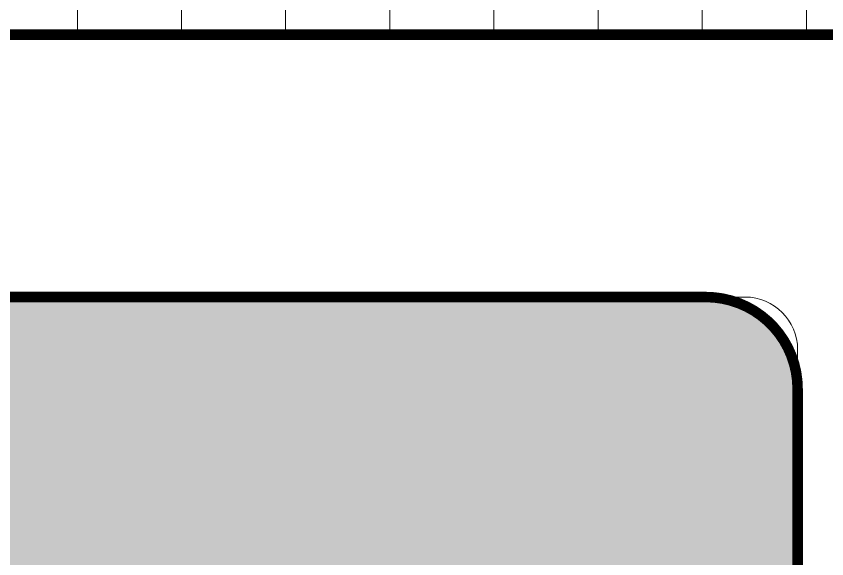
# Model space of a CAD drawing. Header units: metres. Extents: x 8 to 2416, y -346 to 476.
# Drawn here: x 221.116 to 221.734, y -110.05 to -109.637 of the extents above; entities that cross this region are included whole.
import ezdxf

# ---------------------------------------------------------------- set-up
doc = ezdxf.new("R2010")
doc.units = ezdxf.units.M
doc.linetypes.add('0', pattern=[0])
doc.layers.get('0').update_dxf_attribs({"color": 250, "linetype": '0', "lineweight": 20})
for name, color, linetype, lineweight in [('A-WALL', 250, 'Continuous', 20), ('baños', 140, 'Continuous', 0), ('PLAFON', 253, 'Continuous', 5), ('PLAFON-MADERA', 33, 'Continuous', 5)]:
    doc.layers.add(name, color=color, linetype=linetype, lineweight=lineweight)
doc.styles.get("Standard").update_dxf_attribs({"font": 'arial.ttf', "height": 0.1875})

# ---------------------------------------------------------------- blocks, each defined once
blk = doc.blocks.new('PL BASE 2N NASAS 09')
at = {"layer": 'A-WALL'}
for p, q in [((168.48755, -19.21171), (171.9825, -19.21171)), ((168.83755, -19.41171), (171.70755, -19.41171)), ((171.74755, -19.45171), (171.74755, -21.37171))]:
    blk.add_line(p, q, dxfattribs=at)
blk.add_arc((171.70755, -19.45171), 0.04, 0, 90, dxfattribs=at)
at = {"layer": 'baños', "linetype": 'Continuous', "flags": 8}
for tag, p in [('MODELNUMBER', (167.1329, -5.63062, 0)), ('TRADENAME', (167.1329, -5.63066, 0)), ('PRODUCT', (167.1329, -5.6307, 0)), ('MATERIAL', (167.1329, -5.63074, 0)), ('MODELNUMBER', (168.30765, -5.63062, 0)), ('TRADENAME', (168.30765, -5.63066, 0)), ('PRODUCT', (168.30765, -5.6307, 0)), ('MATERIAL', (168.30765, -5.63074, 0))]:
    blk.add_attdef(tag, p, '', height=0.0000254, rotation=180.00008, dxfattribs=at)
blk = doc.blocks.new('PL MUEBLES 2N NASAS 09')
blk.add_blockref('PL BASE 2N NASAS 09', (49.91428, 62.71701))

msp = doc.modelspace()

# ---------------------------------------------------------------- hatches: boundary and pattern name
at = {"layer": 'PLAFON', "transparency": 33554477}
h = msp.add_hatch(color=256, dxfattribs=at)
h.dxf.hatch_style = 1
edge = h.paths.add_edge_path()
edge.add_arc((218.83183, -109.92072), 0.07001, 90.00337, 179.25521)
edge.add_line((218.76182, -109.91981), (218.76182, -111.78071))
edge.add_arc((218.83182, -111.78071), 0.07, 180, 270)
edge.add_line((218.83182, -111.85071), (221.64182, -111.85071))
edge.add_arc((221.64182, -111.78071), 0.07, 270, 360)
edge.add_line((221.71182, -111.78071), (221.71182, -109.92071))
edge.add_arc((221.64182, -109.92071), 0.07, 0, 90)
edge.add_line((221.64182, -109.85071), (218.83182, -109.85071))
at = {"layer": 'PLAFON-MADERA', "transparency": 33554534}
h = msp.add_hatch(dxfattribs=at)
h.set_pattern_fill('LINE', color=256, scale=0.025, angle=90)
h.set_pattern_definition([(90, (81.14536, -2.62069), (-0.079375, 5e-18), [])])
edge = h.paths.add_edge_path()
edge.add_line((211.11137, -107.65788), (211.11137, -109.65074))
edge.add_line((211.11137, -109.65074), (222.94242, -109.65074))
edge.add_arc((222.94242, -109.58074), 0.07, 270, 360)
edge.add_line((223.01242, -109.58074), (223.01242, -101.52074))
edge.add_line((223.01242, -101.52074), (223.08242, -101.45074))
edge.add_line((223.08242, -101.45074), (223.84242, -101.45074))
edge.add_line((223.84242, -101.45074), (223.91242, -101.38074))
edge.add_line((223.91242, -101.38074), (223.91242, -100.22074))
edge.add_arc((223.84242, -100.22074), 0.07, 0, 90)
edge.add_line((223.84242, -100.15074), (222.79242, -100.15074))
edge.add_line((222.79242, -100.15074), (215.26242, -100.15074))
edge.add_line((215.26242, -100.15074), (215.26242, -101.45074))
edge.add_line((215.26242, -101.45074), (216.50324, -101.45074))
edge.add_arc((216.55682, -101.49577), 0.07, 90, 139.95619, ccw=False)
edge.add_line((216.55682, -101.42577), (216.66682, -101.42577))
edge.add_arc((216.66682, -101.49577), 0.07, 40.04381, 90, ccw=False)
edge.add_line((216.72041, -101.45074), (219.67884, -101.45074))
edge.add_arc((219.73242, -101.49577), 0.07, 90, 139.9562, ccw=False)
edge.add_line((219.73242, -101.42577), (219.84242, -101.42577))
edge.add_arc((219.84242, -101.49577), 0.07, 0, 90, ccw=False)
edge.add_line((219.91242, -101.49577), (219.91242, -101.60577))
edge.add_arc((219.81139, -101.59051), 0.10218, 316.22259, 351.41054, ccw=False)
edge.add_line((219.88517, -101.66121), (219.88776, -103.2473))
edge.add_arc((219.84182, -103.30011), 0.07, 0.08687, 48.98678, ccw=False)
edge.add_line((219.91182, -103.30001), (219.91171, -103.41404))
edge.add_arc((219.84272, -103.41056), 0.06909, 309.5411, 357.11789, ccw=False)
edge.add_line((219.8867, -103.46384), (219.88686, -107.44168))
edge.add_arc((219.81472, -107.50887), 0.09858, 7.63404, 42.96531, ccw=False)
edge.add_line((219.91242, -107.49578), (219.91242, -107.60578))
edge.add_arc((219.84242, -107.60578), 0.07, 270, 360, ccw=False)
edge.add_line((219.84242, -107.67578), (219.73242, -107.67578))
edge.add_arc((219.75523, -107.55814), 0.11982, 229.81096, 259.03007, ccw=False)
edge.add_line((219.6779, -107.64968), (216.72308, -107.64823))
edge.add_arc((216.66742, -107.60578), 0.07, 270, 322.66267, ccw=False)
edge.add_line((216.66742, -107.67578), (216.55742, -107.67578))
edge.add_arc((216.55742, -107.60578), 0.07, 218.22254, 270, ccw=False)
edge.add_line((216.50243, -107.64909), (211.11958, -107.64913))
edge.add_arc((211.06463, -107.60578), 0.07, 311.8942, 321.72741, ccw=False)

# ---------------------------------------------------------------- linework, layer by layer
at = {"layer": 'PLAFON', "const_width": 0.008}
msp.add_lwpolyline([(218.83182, -109.85071, 0.410394), (218.76182, -109.91981), (218.76182, -111.78071, 0.414214), (218.83182, -111.85071), (221.64182, -111.85071, 0.414214), (221.71182, -111.78071), (221.71182, -109.92071, 0.414214), (221.64182, -109.85071), (218.83182, -109.85071)], format="xyb", dxfattribs=at)
at = {"layer": 'PLAFON-MADERA', "const_width": 0.008}
msp.add_lwpolyline([(211.11137, -109.65074), (222.94242, -109.65074, 0.414214), (223.01242, -109.58074), (223.01242, -101.52074), (223.08242, -101.45074), (223.84242, -101.45074), (223.91242, -101.38074), (223.91242, -100.22074, 0.414214), (223.84242, -100.15074), (222.79242, -100.15074), (215.26242, -100.15074)], format="xyb", dxfattribs=at)

# ---------------------------------------------------------------- block references
msp.add_blockref('PL MUEBLES 2N NASAS 09', (0.05, -153.15602))

doc.saveas('drawing.dxf')
